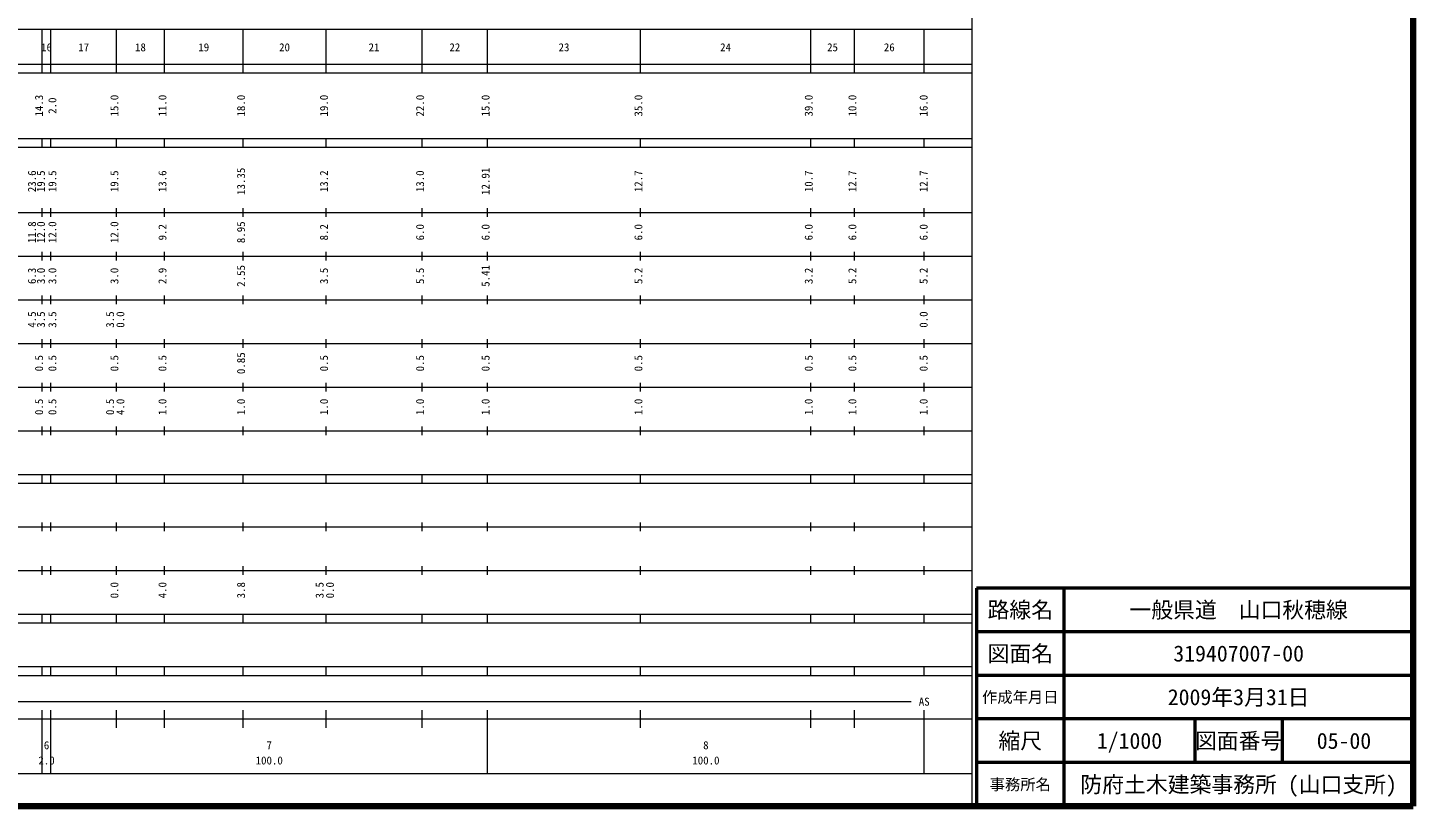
# Model space of a CAD drawing. Units: millimetres on the paper, enlarged 1000 times. Extents: x 40000 to 680000, y 20000 to 380000.
# Drawn here: x 362687 to 680000, y 20000 to 198357 of the extents above; entities that cross this region are included whole.
import ezdxf
from ezdxf.enums import TextEntityAlignment as Align

# ---------------------------------------------------------------- set-up
doc = ezdxf.new("R2010")
doc.units = ezdxf.units.MM
doc.header["$LTSCALE"] = 1000
for name, color, linetype, lineweight in [('M-TTL', 2, 'Continuous', 140), ('M-TTL-BAND', 7, 'Continuous', 13), ('M-TTL-FRAM', 2, 'Continuous', 50), ('M-TTL-LINE', 7, 'Continuous', 50)]:
    doc.layers.add(name, color=color, linetype=linetype, lineweight=lineweight)
doc.layers.add('M-TTL-TXT', color=7, linetype='Continuous')
doc.styles.add('ＭＳ ゴシック', font='')
doc.styles.get('ＭＳ ゴシック').set_extended_font_data('MS Gothic')

msp = doc.modelspace()

# ---------------------------------------------------------------- linework, layer by layer
at = {"layer": 'M-TTL'}
for p, q in [((680000, 20000), (680000, 380000)), ((40000, 20000), (680000, 20000))]:
    msp.add_line(p, q, dxfattribs=at)
at = {"layer": 'M-TTL-BAND'}
for p, q in [((579000, 20000), (579000, 370000)), ((68000, 198000), (579000, 198000)), ((366000, 188000), (366000, 198000)), ((368000, 188000), (368000, 198000)), ((383000, 188000), (383000, 198000)), ((394000, 188000), (394000, 198000)), ((412000, 188000), (412000, 198000)), ((431000, 188000), (431000, 198000)), ((453000, 188000), (453000, 198000)), ((468000, 188000), (468000, 198000)), ((503000, 188000), (503000, 198000)), ((542000, 188000), (542000, 198000)), ((552000, 188000), (552000, 198000)), ((568000, 188000), (568000, 198000)), ((40000, 190000), (579000, 190000)), ((40000, 188000), (579000, 188000)), ((40000, 173000), (579000, 173000)), ((366000, 171000), (366000, 173000)), ((368000, 171000), (368000, 173000)), ((383000, 171000), (383000, 173000)), ((394000, 171000), (394000, 173000)), ((412000, 171000), (412000, 173000)), ((431000, 171000), (431000, 173000)), ((453000, 171000), (453000, 173000)), ((468000, 171000), (468000, 173000)), ((503000, 171000), (503000, 173000)), ((542000, 171000), (542000, 173000)), ((552000, 171000), (552000, 173000)), ((568000, 171000), (568000, 173000)), ((40000, 171000), (579000, 171000)), ((40000, 156000), (579000, 156000)), ((366000, 155000), (366000, 157000)), ((368000, 155000), (368000, 157000)), ((383000, 155000), (383000, 157000)), ((394000, 155000), (394000, 157000)), ((412000, 155000), (412000, 157000)), ((431000, 155000), (431000, 157000)), ((453000, 155000), (453000, 157000)), ((468000, 155000), (468000, 157000)), ((503000, 155000), (503000, 157000)), ((542000, 155000), (542000, 157000)), ((552000, 155000), (552000, 157000)), ((568000, 155000), (568000, 157000)), ((46000, 146000), (579000, 146000)), ((366000, 145000), (366000, 147000)), ((368000, 145000), (368000, 147000)), ((383000, 145000), (383000, 147000)), ((394000, 145000), (394000, 147000)), ((412000, 145000), (412000, 147000)), ((431000, 145000), (431000, 147000)), ((453000, 145000), (453000, 147000)), ((468000, 145000), (468000, 147000)), ((503000, 145000), (503000, 147000)), ((542000, 145000), (542000, 147000)), ((552000, 145000), (552000, 147000)), ((568000, 145000), (568000, 147000)), ((366000, 135000), (366000, 137000)), ((368000, 135000), (368000, 137000)), ((383000, 135000), (383000, 137000)), ((394000, 135000), (394000, 137000)), ((412000, 135000), (412000, 137000)), ((431000, 135000), (431000, 137000)), ((453000, 135000), (453000, 137000)), ((468000, 135000), (468000, 137000)), ((503000, 135000), (503000, 137000)), ((542000, 135000), (542000, 137000)), ((552000, 135000), (552000, 137000)), ((568000, 135000), (568000, 137000)), ((52000, 136000), (579000, 136000)), ((366000, 125000), (366000, 127000)), ((368000, 125000), (368000, 127000)), ((383000, 125000), (383000, 127000)), ((394000, 125000), (394000, 127000)), ((412000, 125000), (412000, 127000)), ((431000, 125000), (431000, 127000)), ((453000, 125000), (453000, 127000)), ((468000, 125000), (468000, 127000)), ((503000, 125000), (503000, 127000)), ((542000, 125000), (542000, 127000)), ((552000, 125000), (552000, 127000)), ((568000, 125000), (568000, 127000)), ((46000, 126000), (579000, 126000)), ((52000, 116000), (579000, 116000)), ((366000, 115000), (366000, 117000)), ((368000, 115000), (368000, 117000)), ((383000, 115000), (383000, 117000)), ((394000, 115000), (394000, 117000)), ((412000, 115000), (412000, 117000)), ((431000, 115000), (431000, 117000)), ((453000, 115000), (453000, 117000)), ((468000, 115000), (468000, 117000)), ((503000, 115000), (503000, 117000)), ((542000, 115000), (542000, 117000)), ((552000, 115000), (552000, 117000)), ((568000, 115000), (568000, 117000)), ((46000, 106000), (579000, 106000)), ((366000, 105000), (366000, 107000)), ((368000, 105000), (368000, 107000)), ((383000, 105000), (383000, 107000)), ((394000, 105000), (394000, 107000)), ((412000, 105000), (412000, 107000)), ((431000, 105000), (431000, 107000)), ((453000, 105000), (453000, 107000)), ((468000, 105000), (468000, 107000)), ((503000, 105000), (503000, 107000)), ((542000, 105000), (542000, 107000)), ((552000, 105000), (552000, 107000)), ((568000, 105000), (568000, 107000)), ((40000, 96000), (579000, 96000)), ((366000, 94000), (366000, 96000)), ((368000, 94000), (368000, 96000)), ((383000, 94000), (383000, 96000)), ((394000, 94000), (394000, 96000)), ((412000, 94000), (412000, 96000)), ((431000, 94000), (431000, 96000)), ((453000, 94000), (453000, 96000)), ((468000, 94000), (468000, 96000)), ((503000, 94000), (503000, 96000)), ((542000, 94000), (542000, 96000)), ((552000, 94000), (552000, 96000)), ((568000, 94000), (568000, 96000)), ((40000, 94000), (579000, 94000)), ((49000, 84000), (579000, 84000)), ((366000, 83000), (366000, 85000)), ((368000, 83000), (368000, 85000)), ((383000, 83000), (383000, 85000)), ((394000, 83000), (394000, 85000)), ((412000, 83000), (412000, 85000)), ((431000, 83000), (431000, 85000)), ((453000, 83000), (453000, 85000)), ((468000, 83000), (468000, 85000)), ((503000, 83000), (503000, 85000)), ((542000, 83000), (542000, 85000)), ((552000, 83000), (552000, 85000)), ((568000, 83000), (568000, 85000)), ((40000, 74000), (579000, 74000)), ((366000, 73000), (366000, 75000)), ((368000, 73000), (368000, 75000)), ((383000, 73000), (383000, 75000)), ((394000, 73000), (394000, 75000)), ((412000, 73000), (412000, 75000)), ((431000, 73000), (431000, 75000)), ((453000, 73000), (453000, 75000)), ((468000, 73000), (468000, 75000)), ((503000, 73000), (503000, 75000)), ((542000, 73000), (542000, 75000)), ((552000, 73000), (552000, 75000)), ((568000, 73000), (568000, 75000)), ((40000, 64000), (579000, 64000)), ((366000, 62000), (366000, 64000)), ((368000, 62000), (368000, 64000)), ((383000, 62000), (383000, 64000)), ((394000, 62000), (394000, 64000)), ((412000, 62000), (412000, 64000)), ((431000, 62000), (431000, 64000)), ((453000, 62000), (453000, 64000)), ((468000, 62000), (468000, 64000)), ((503000, 62000), (503000, 64000)), ((542000, 62000), (542000, 64000)), ((552000, 62000), (552000, 64000)), ((568000, 62000), (568000, 64000)), ((40000, 62000), (579000, 62000)), ((40000, 52000), (579000, 52000)), ((366000, 50000), (366000, 52000)), ((368000, 50000), (368000, 52000)), ((383000, 50000), (383000, 52000)), ((394000, 50000), (394000, 52000)), ((412000, 50000), (412000, 52000)), ((431000, 50000), (431000, 52000)), ((453000, 50000), (453000, 52000)), ((468000, 50000), (468000, 52000)), ((503000, 50000), (503000, 52000)), ((542000, 50000), (542000, 52000)), ((552000, 50000), (552000, 52000)), ((568000, 50000), (568000, 52000)), ((40000, 50000), (579000, 50000)), ((71000, 44000), (565000, 44000)), ((366000, 27500), (366000, 42000)), ((368000, 27500), (368000, 42000)), ((383000, 38000), (383000, 42000)), ((394000, 38000), (394000, 42000)), ((412000, 38000), (412000, 42000)), ((431000, 38000), (431000, 42000)), ((453000, 38000), (453000, 42000)), ((468000, 27500), (468000, 42000)), ((503000, 38000), (503000, 42000)), ((542000, 38000), (542000, 42000)), ((552000, 38000), (552000, 42000)), ((568000, 27500), (568000, 42000)), ((40000, 40000), (579000, 40000)), ((68000, 27500), (579000, 27500))]:
    msp.add_line(p, q, dxfattribs=at)
at = {"layer": 'M-TTL-FRAM'}
for p, q in [((680000, 70000), (580000, 70000)), ((580000, 70000), (580000, 20000))]:
    msp.add_line(p, q, dxfattribs=at)
at = {"layer": 'M-TTL-LINE'}
for p, q in [((600000, 70000), (600000, 20000)), ((680000, 60000), (580000, 60000)), ((680000, 50000), (580000, 50000)), ((680000, 40000), (580000, 40000)), ((630000, 40000), (630000, 30000)), ((650000, 40000), (650000, 30000)), ((680000, 30000), (580000, 30000))]:
    msp.add_line(p, q, dxfattribs=at)

# ---------------------------------------------------------------- texts
at = {"layer": 'M-TTL-BAND', "style": 'ＭＳ ゴシック'}
for s, p in [('16', (367000, 192405)), ('17', (375500, 192405)), ('18', (388500, 192405)), ('19', (403000, 192405)), ('20', (421500, 192405)), ('21', (442000, 192405)), ('22', (460500, 192405)), ('23', (485500, 192405)), ('24', (522500, 192405)), ('25', (547000, 192405)), ('26', (560000, 192405)), ('AS', (568000, 42500)), ('6', (367000, 32523)), ('7', (418000, 32523)), ('8', (518000, 32523)), ('2.0', (367000, 29033)), ('100.0', (418000, 29033)), ('100.0', (518000, 29033))]:
    msp.add_text(s, height=1833, dxfattribs=at).set_placement(p, align=Align.BOTTOM_CENTER)
for s, p in [('14.3', (366736, 180500)), ('2.0', (369792, 180500)), ('15.0', (384000, 180500)), ('11.0', (395000, 180500)), ('18.0', (413000, 180500)), ('19.0', (432000, 180500)), ('22.0', (454000, 180500)), ('15.0', (469000, 180500)), ('35.0', (504000, 180500)), ('39.0', (543000, 180500)), ('10.0', (553000, 180500)), ('16.0', (569318, 180500)), ('23.6', (365120, 163174)), ('19.5', (367182, 163174)), ('19.5', (369792, 163174)), ('19.5', (384000, 163174)), ('13.6', (395000, 163174)), ('13.35', (413000, 163174)), ('13.2', (432000, 163174)), ('13.0', (454000, 163174)), ('12.91', (469000, 163174)), ('12.7', (504000, 163174)), ('10.7', (543000, 163174)), ('12.7', (553000, 163174)), ('12.7', (569318, 163174)), ('11.8', (365120, 151500)), ('12.0', (367182, 151500)), ('12.0', (369792, 151500)), ('12.0', (384000, 151500)), ('9.2', (395000, 151500)), ('8.95', (413000, 151500)), ('8.2', (432000, 151500)), ('6.0', (454000, 151500)), ('6.0', (469000, 151500)), ('6.0', (504000, 151500)), ('6.0', (543000, 151500)), ('6.0', (553000, 151500)), ('6.0', (569318, 151500)), ('6.3', (365120, 141500)), ('3.0', (367182, 141500)), ('3.0', (369792, 141500)), ('3.0', (384000, 141500)), ('2.9', (395000, 141500)), ('2.55', (413000, 141500)), ('3.5', (432000, 141500)), ('5.5', (454000, 141500)), ('5.41', (469000, 141500)), ('5.2', (504000, 141500)), ('3.2', (543000, 141500)), ('5.2', (553000, 141500)), ('5.2', (569318, 141500)), ('4.5', (365120, 131500)), ('3.5', (367182, 131500)), ('3.5', (369792, 131500)), ('3.5', (383000, 131500)), ('0.0', (385370, 131500)), ('0.0', (569318, 131500)), ('0.85', (413000, 121500)), ('0.5', (366736, 121500)), ('0.5', (369792, 121500)), ('0.5', (384000, 121500)), ('0.5', (395000, 121500)), ('0.5', (432000, 121500)), ('0.5', (454000, 121500)), ('0.5', (469000, 121500)), ('0.5', (504000, 121500)), ('0.5', (543000, 121500)), ('0.5', (553000, 121500)), ('0.5', (569318, 121500)), ('0.5', (366736, 111500)), ('0.5', (369792, 111500)), ('0.5', (383000, 111500)), ('4.0', (385370, 111500)), ('1.0', (395000, 111500)), ('1.0', (413000, 111500)), ('1.0', (432000, 111500)), ('1.0', (454000, 111500)), ('1.0', (469000, 111500)), ('1.0', (504000, 111500)), ('1.0', (543000, 111500)), ('1.0', (553000, 111500)), ('1.0', (569318, 111500)), ('0.0', (384000, 69500)), ('4.0', (395000, 69500)), ('3.8', (413000, 69500)), ('3.5', (431000, 69500)), ('0.0', (433370, 69500))]:
    msp.add_text(s, height=1833, rotation=90, dxfattribs=at).set_placement(p, align=Align.BOTTOM_CENTER)
at = {"layer": 'M-TTL-TXT', "style": 'ＭＳ ゴシック'}
for s, height, p in [('路線名', 3666, (590000, 65000)), ('路線名', 3666, (590000, 65000)), ('一般県道\u3000山口秋穂線', 3666, (640000, 65000)), ('図面名', 3666, (590000, 55000)), ('図面名', 3666, (590000, 55000)), ('319407007-00', 3666, (640000, 55000)), ('作成年月日', 2566, (590000, 45000)), ('作成年月日', 2566, (590000, 45000)), ('2009年3月31日', 3666, (640000, 45000)), ('縮尺', 3666, (590000, 35000)), ('縮尺', 3666, (590000, 35000)), ('1/1000', 3666, (615000, 35000)), ('図面番号', 3666, (640000, 35000)), ('図面番号', 3666, (640000, 35000)), ('05-00', 3666, (664125, 35000)), ('事務所名', 2566, (590000, 25000)), ('事務所名', 2566, (590000, 25000)), ('防府土木建築事務所 (山口支所)', 3666, (640000, 25000))]:
    msp.add_text(s, height=height, dxfattribs=at).set_placement(p, align=Align.MIDDLE_CENTER)

doc.saveas('drawing.dxf')
